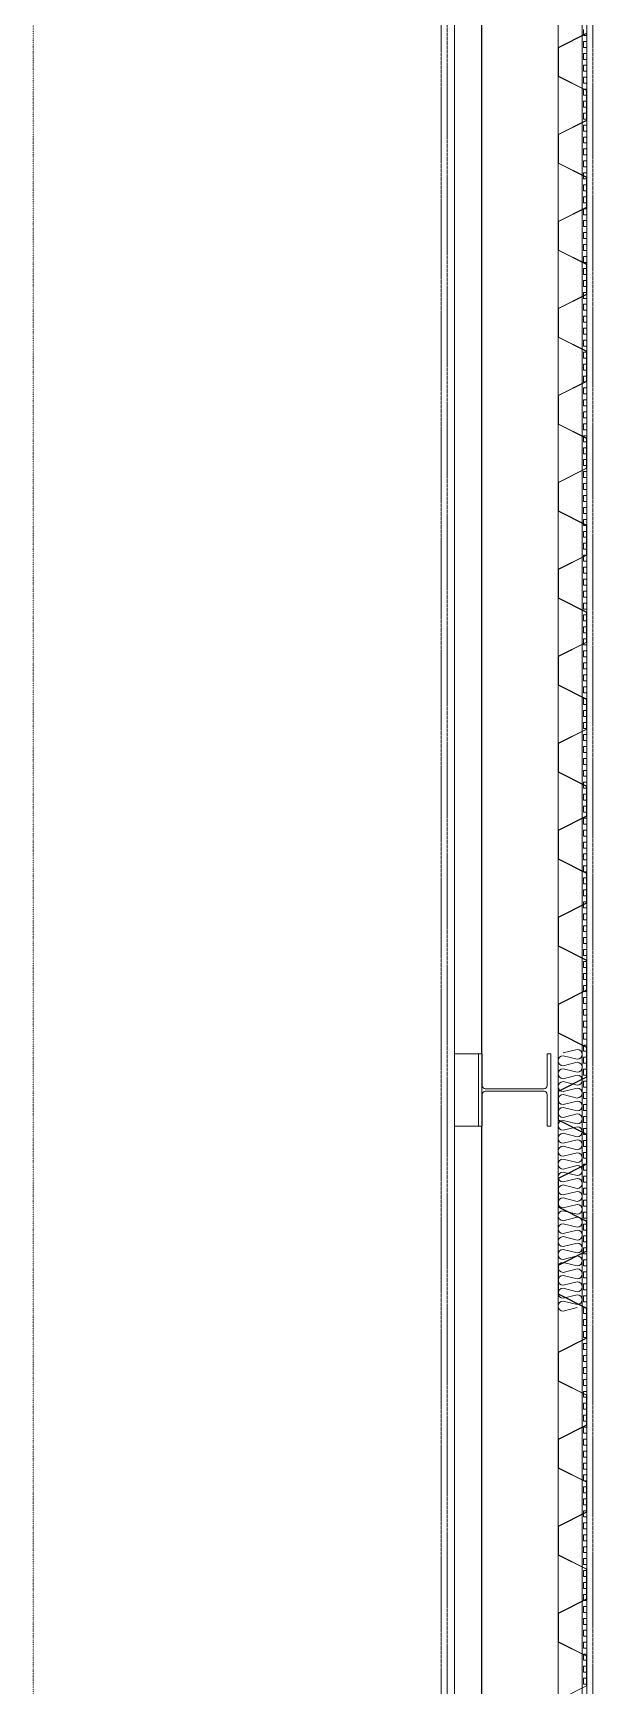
# Model space of a CAD drawing. Extents: x -32000 to 401936, y -48083 to 131250.
# Drawn here: x 261600 to 263925, y 2527 to 9388 of the extents above; entities that cross this region are included whole.
import ezdxf

# ---------------------------------------------------------------- set-up
doc = ezdxf.new("R2010")
doc.units = 0
doc.header["$LTSCALE"] = 10
for name, pattern in [('H12PL4$0$JJP_三點線', [0.9, 0.3, -0.15, 0, -0.15, 0, -0.15, 0, -0.15]), ('H12PL4$0$JJP_虛線(退縮線、投影線、地下室範圍、非屬本工程、圖面分區)', [0.45, 0.3, -0.15]), ('H12PL4$0$TAI_虛線', [5.644, 2.822, -2.822]), ('XFM7P40ICA$0$H12PL4$0$JJP_三點線', [0.9, 0.3, -0.15, 0, -0.15, 0, -0.15, 0, -0.15]), ('XFM7P40ICA$0$H12PL4$0$JJP_虛線(退縮線、投影線、地下室範圍、非屬本工程、圖面分區)', [0.45, 0.3, -0.15])]:
    doc.linetypes.add(name, pattern=pattern)
for name, color, linetype in [('H12PL4$0$A-WALL-EX', 252, 'Continuous'), ('H12PL4$0$A-WALL-IN', 252, 'Continuous'), ('H12PL4$0$S-GRID', 252, 'Continuous'), ('H12PL4$0$S-SLAB-SHOW', 252, 'Continuous'), ('XFM7P40ICA$0$H12PL4$0$A-WALL-EX', 252, 'Continuous'), ('XFM7P40ICA$0$H12PL4$0$Hattch', 252, 'Continuous'), ('XFM7P40ICA$0$H12PL4$0$L40_19_GW', 252, 'Continuous'), ('XFM7P40ICA$0$H12PL4$0$L40_19_SIAGE1', 252, 'Continuous'), ('XFM7P40ICA$0$H12PL4$0$L40_19_SIAGE2', 252, 'Continuous'), ('XFM7P40ICA$0$H12PL4$0$L40_19_SIAGE3', 252, 'Continuous'), ('XFM7P40ICA$0$H12PL4$0$L40_19_STEEL2', 252, 'Continuous'), ('XFM7P40ICA$0$H12PL4$0$S-GRID', 252, 'Continuous')]:
    doc.layers.add(name, color=color, linetype=linetype)

# ---------------------------------------------------------------- blocks, each defined once
blk = doc.blocks.new('XFM7P40ICA$0$H12PL4')
at = {"layer": 'XFM7P40ICA$0$H12PL4$0$A-WALL-EX', "linetype": 'XFM7P40ICA$0$H12PL4$0$JJP_虛線(退縮線、投影線、地下室範圍、非屬本工程、圖面分區)', "lineweight": 0, "flags": 128}
for points in [[(263925, -2657.9), (263925, 30525)], [(263780, -2650), (263780, 30380)], [(263319.5, 29919.5), (263319.5, -2069.5)], [(263295, 29895), (263295, -2027.9)]]:
    blk.add_lwpolyline(points, dxfattribs=at)
at = {"layer": 'XFM7P40ICA$0$H12PL4$0$A-WALL-EX', "lineweight": 0, "flags": 128}
for points in [[(263780, 30380), (263780, -2530)], [(263900, -2650), (263900, 30380)], [(263463, -2025), (263463, 26150)], [(263350, 9425), (263350, 450)]]:
    blk.add_lwpolyline(points, dxfattribs=at)
at = {"layer": 'XFM7P40ICA$0$H12PL4$0$Hattch', "lineweight": 0}
for p, q in [((263900, 9510.8), (263900, 9387)), ((263780, 9327.8), (263898.3, 9387)), ((263781.7, 9326.8), (263900, 9386)), ((263780, 9207.8), (263780, 9327.8)), ((263781.7, 9208.9), (263781.7, 9326.8)), ((263780, 9207.8), (263898.3, 9148.7)), ((263781.7, 9208.9), (263900, 9149.7)), ((263898.3, 9027), (263898.3, 9148.7)), ((263900, 9149.7), (263900, 9026)), ((263780, 8966.8), (263898.3, 9026)), ((263781.7, 8965.8), (263900, 9024.9)), ((263780, 8846.8), (263780, 8966.8)), ((263781.7, 8847.8), (263781.7, 8965.8)), ((263780, 8846.8), (263898.3, 8787.6)), ((263781.7, 8847.8), (263900, 8788.7)), ((263898.3, 8666), (263898.3, 8787.6)), ((263900, 8788.7), (263900, 8664.9)), ((263780, 8605.8), (263898.3, 8664.9)), ((263781.7, 8604.7), (263900, 8663.9)), ((263780, 8485.8), (263780, 8605.8)), ((263781.7, 8486.8), (263781.7, 8604.7)), ((263780, 8485.8), (263898.3, 8426.6)), ((263781.7, 8486.8), (263900, 8427.6)), ((263898.3, 8304.9), (263898.3, 8426.6)), ((263900, 8427.6), (263900, 8303.9)), ((263780, 8244.7), (263898.3, 8303.9)), ((263781.7, 8243.7), (263900, 8302.8)), ((263780, 8124.7), (263780, 8244.7)), ((263781.7, 8125.8), (263781.7, 8243.7)), ((263780, 8124.7), (263898.3, 8065.6)), ((263781.7, 8125.8), (263900, 8066.6)), ((263898.3, 7943.9), (263898.3, 8065.6)), ((263900, 8066.6), (263900, 7942.8)), ((263780, 7883.7), (263898.3, 7942.8)), ((263781.7, 7882.6), (263900, 7941.8)), ((263780, 7763.7), (263780, 7883.7)), ((263781.7, 7764.7), (263781.7, 7882.6)), ((263780, 7763.7), (263898.3, 7704.5)), ((263781.7, 7764.7), (263900, 7705.6)), ((263898.3, 7582.8), (263898.3, 7704.5)), ((263900, 7705.6), (263900, 7581.8)), ((263780, 7522.6), (263898.3, 7581.8)), ((263781.7, 7521.6), (263900, 7580.8)), ((263780, 7402.6), (263780, 7522.6)), ((263781.7, 7403.7), (263781.7, 7521.6)), ((263780, 7402.6), (263898.3, 7343.5)), ((263781.7, 7403.7), (263900, 7344.5)), ((263898.3, 7221.8), (263898.3, 7343.5)), ((263900, 7344.5), (263900, 7220.8)), ((263780, 7161.6), (263898.3, 7220.8)), ((263781.7, 7160.6), (263900, 7219.7)), ((263780, 7041.6), (263780, 7161.6)), ((263781.7, 7042.6), (263781.7, 7160.6)), ((263780, 7041.6), (263898.3, 6982.4)), ((263781.7, 7042.6), (263900, 6983.5)), ((263898.3, 6860.8), (263898.3, 6982.4)), ((263900, 6983.5), (263900, 6859.7)), ((263780, 6800.6), (263898.3, 6859.7)), ((263780, 6680.6), (263780, 6800.6)), ((263781.7, 6799.5), (263900, 6858.7)), ((263781.7, 6681.6), (263781.7, 6799.5)), ((263780, 6680.6), (263898.3, 6621.4)), ((263781.7, 6681.6), (263900, 6622.4)), ((263898.3, 6499.7), (263898.3, 6621.4)), ((263900, 6622.4), (263900, 6498.7)), ((263780, 6439.5), (263898.3, 6498.7)), ((263781.7, 6438.5), (263900, 6497.7)), ((263780, 6319.5), (263780, 6439.5)), ((263781.7, 6320.6), (263781.7, 6438.5)), ((263780, 6319.5), (263898.3, 6260.4)), ((263781.7, 6320.6), (263900, 6261.4)), ((263898.3, 6138.7), (263898.3, 6260.4)), ((263900, 6261.4), (263900, 6137.7)), ((263780, 6078.5), (263898.3, 6137.7)), ((263781.7, 6077.5), (263900, 6136.6)), ((263780, 5958.5), (263780, 6078.5)), ((263781.7, 5959.5), (263781.7, 6077.5)), ((263780, 5958.5), (263898.3, 5899.3)), ((263781.7, 5959.5), (263900, 5900.4)), ((263900, 5900.4), (263900, 5776.6)), ((263898.3, 5777.7), (263898.3, 5899.3)), ((263780, 5717.5), (263898.3, 5776.6)), ((263781.7, 5716.4), (263900, 5775.6)), ((263780, 5597.5), (263780, 5717.5)), ((263781.7, 5598.5), (263781.7, 5716.4)), ((263780, 5597.5), (263898.3, 5538.3)), ((263781.7, 5598.5), (263900, 5539.3)), ((263898.3, 5416.6), (263898.3, 5538.3)), ((263900, 5539.3), (263900, 5415.6)), ((263780, 5356.4), (263898.3, 5415.6)), ((263780, 5236.4), (263780, 5356.4)), ((263781.7, 5355.4), (263900, 5414.5)), ((263781.7, 5237.5), (263781.7, 5355.4)), ((263780, 5236.4), (263898.3, 5177.3)), ((263781.7, 5237.5), (263900, 5178.3)), ((263898.3, 5055.6), (263898.3, 5177.3)), ((263900, 5178.3), (263900, 5054.5)), ((263780, 4995.4), (263898.3, 5054.5)), ((263781.7, 4994.3), (263900, 5053.5)), ((263780, 4875.4), (263780, 4995.4)), ((263781.7, 4876.4), (263781.7, 4994.3)), ((263780, 4875.4), (263898.3, 4816.2)), ((263781.7, 4876.4), (263900, 4817.3)), ((263898.3, 4694.5), (263898.3, 4816.2)), ((263900, 4817.3), (263900, 4693.5)), ((263780, 4634.3), (263898.3, 4693.5)), ((263781.7, 4633.3), (263900, 4692.5)), ((263780, 4514.3), (263780, 4634.3)), ((263781.7, 4515.4), (263781.7, 4633.3)), ((263780, 4514.3), (263898.3, 4455.2)), ((263781.7, 4515.4), (263900, 4456.2)), ((263898.3, 4333.5), (263898.3, 4455.2)), ((263900, 4456.2), (263900, 4332.5)), ((263780, 4273.3), (263898.3, 4332.5)), ((263781.7, 4272.3), (263900, 4331.4)), ((263780, 4153.3), (263780, 4273.3)), ((263781.7, 4154.3), (263781.7, 4272.3)), ((263780, 4153.3), (263898.3, 4094.1)), ((263781.7, 4154.3), (263900, 4095.2)), ((263898.3, 3972.5), (263898.3, 4094.1)), ((263900, 4095.2), (263900, 3971.4)), ((263780, 3912.3), (263898.3, 3971.4)), ((263780, 3792.3), (263780, 3912.3)), ((263781.7, 3911.2), (263900, 3970.4)), ((263781.7, 3793.3), (263781.7, 3911.2)), ((263780, 3792.3), (263898.3, 3733.1)), ((263781.7, 3793.3), (263900, 3734.1)), ((263898.3, 3611.4), (263898.3, 3733.1)), ((263900, 3734.1), (263900, 3610.4)), ((263780, 3551.2), (263898.3, 3610.4)), ((263781.7, 3550.2), (263900, 3609.3)), ((263780, 3431.2), (263780, 3551.2)), ((263781.7, 3432.3), (263781.7, 3550.2)), ((263780, 3431.2), (263898.3, 3372.1)), ((263781.7, 3432.3), (263900, 3373.1)), ((263898.3, 3250.4), (263898.3, 3372.1)), ((263900, 3373.1), (263900, 3249.3)), ((263780, 3190.2), (263898.3, 3249.3)), ((263781.7, 3189.1), (263900, 3248.3)), ((263780, 3070.2), (263780, 3190.2)), ((263781.7, 3071.2), (263781.7, 3189.1)), ((263780, 3070.2), (263898.3, 3011)), ((263781.7, 3071.2), (263900, 3012.1)), ((263898.3, 2889.3), (263898.3, 3011)), ((263900, 3012.1), (263900, 2888.3)), ((263780, 2829.1), (263898.3, 2888.3)), ((263781.7, 2828.1), (263900, 2887.3)), ((263780, 2709.1), (263780, 2829.1)), ((263781.7, 2710.2), (263781.7, 2828.1)), ((263780, 2709.1), (263898.3, 2650)), ((263781.7, 2710.2), (263900, 2651)), ((263898.3, 2528.3), (263898.3, 2650)), ((263900, 2651), (263900, 2527.3)), ((263780, 2468.1), (263898.3, 2527.3))]:
    blk.add_line(p, q, dxfattribs=at)
at = {"layer": 'XFM7P40ICA$0$H12PL4$0$L40_19_GW', "lineweight": 0, "flags": 128}
blk.add_lwpolyline([(263859.9, 4097), (263801.1, 4082.6, -1), (263801.1, 4123.8), (263859.9, 4109.4, 1), (263859.9, 4150.6), (263801.1, 4136.2, -1), (263801.1, 4177.4), (263859.9, 4163, 1), (263859.9, 4204.2), (263801.1, 4189.8, -1), (263801.1, 4231), (263859.9, 4216.6, 1), (263859.9, 4257.8), (263801.1, 4243.4, -1), (263801.1, 4284.6), (263859.9, 4270.2, 1), (263859.9, 4311.4), (263801.1, 4297, -1), (263801.1, 4338.2), (263859.9, 4323.8, 1), (263859.9, 4365), (263801.1, 4350.6, -1), (263801.1, 4391.8), (263859.9, 4377.4, 1), (263859.9, 4418.6), (263801.1, 4404.2, -1), (263801.1, 4445.4), (263859.9, 4431, 1), (263859.9, 4472.2), (263801.1, 4457.8, -1), (263801.1, 4499), (263859.9, 4484.6, 1), (263859.9, 4525.8), (263801.1, 4511.4, -1), (263801.1, 4552.6), (263859.9, 4538.2, 1), (263859.9, 4579.4), (263801.1, 4565, -1), (263801.1, 4606.2), (263859.9, 4591.8, 1), (263859.9, 4633), (263801.1, 4618.6, -1), (263801.1, 4659.8), (263859.9, 4645.4, 1), (263859.9, 4686.6), (263801.1, 4672.2, -1), (263801.1, 4713.4), (263859.9, 4699, 1), (263859.9, 4740.2), (263801.1, 4725.8, -1), (263801.1, 4767), (263859.9, 4752.6, 1), (263859.9, 4793.8), (263801.1, 4779.4, -1), (263801.1, 4820.6), (263859.9, 4806.2, 1), (263859.9, 4847.4), (263801.1, 4833, -1), (263801.1, 4874.2), (263859.9, 4859.8, 1), (263859.9, 4901), (263801.1, 4886.6, -1), (263801.1, 4927.8), (263859.9, 4913.4, 1), (263859.9, 4954.6), (263801.1, 4940.2, -1), (263801.1, 4981.4), (263859.9, 4967, 1), (263859.9, 5008.2), (263801.1, 4993.8, -1), (263801.1, 5035), (263859.9, 5020.6, 1), (263859.9, 5061.8), (263801.1, 5047.4, -1), (263801.1, 5088.6), (263859.9, 5074.2, 1), (263859.9, 5115.4), (263801.1, 5101, -1), (263801.1, 5142.2), (263859.9, 5127.8, 1), (263859.9, 5169), (263801.1, 5154.6)], format="xyb", dxfattribs=at)
at = {"layer": 'XFM7P40ICA$0$H12PL4$0$L40_19_SIAGE1', "lineweight": 0}
blk.add_line((263350, 9425), (263350, 450), dxfattribs=at)
at = {"layer": 'XFM7P40ICA$0$H12PL4$0$L40_19_SIAGE2', "lineweight": 0, "flags": 128}
blk.add_lwpolyline([(263900, 2509.6), (263900, 2534.4), (263885.5, 2534.4), (263885.5, 2559.2), (263900, 2559.2), (263900, 2584), (263885.5, 2584), (263885.5, 2608.8), (263900, 2608.8), (263900, 2633.6), (263885.5, 2633.6), (263885.5, 2658.4), (263900, 2658.4), (263900, 2683.2), (263885.5, 2683.2), (263885.5, 2708), (263900, 2708), (263900, 2732.8), (263885.5, 2732.8), (263885.5, 2757.6), (263900, 2757.6), (263900, 2782.4), (263885.5, 2782.4), (263885.5, 2807.2), (263900, 2807.2), (263900, 2832), (263885.5, 2832), (263885.5, 2856.8), (263900, 2856.8), (263900, 2881.6), (263885.5, 2881.6), (263885.5, 2906.4), (263900, 2906.4), (263900, 2931.2), (263885.5, 2931.2), (263885.5, 2956), (263900, 2956), (263900, 2980.8), (263885.5, 2980.8), (263885.5, 3005.6), (263900, 3005.6), (263900, 3030.4), (263885.5, 3030.4), (263885.5, 3055.2), (263900, 3055.2), (263900, 3080), (263885.5, 3080), (263885.5, 3104.8), (263900, 3104.8), (263900, 3129.6), (263885.5, 3129.6), (263885.5, 3154.4), (263900, 3154.4), (263900, 3179.2), (263885.5, 3179.2), (263885.5, 3204), (263900, 3204), (263900, 3228.8), (263885.5, 3228.8), (263885.5, 3253.6), (263900, 3253.6), (263900, 3278.4), (263885.5, 3278.4), (263885.5, 3303.2), (263900, 3303.2), (263900, 3328), (263885.5, 3328), (263885.5, 3352.8), (263900, 3352.8), (263900, 3377.6), (263885.5, 3377.6), (263885.5, 3402.4), (263900, 3402.4), (263900, 3427.2), (263885.5, 3427.2), (263885.5, 3452), (263900, 3452), (263900, 3476.8), (263885.5, 3476.8), (263885.5, 3501.6), (263900, 3501.6), (263900, 3526.4), (263885.5, 3526.4), (263885.5, 3551.2), (263900, 3551.2), (263900, 3576), (263885.5, 3576), (263885.5, 3600.8), (263900, 3600.8), (263900, 3625.6), (263885.5, 3625.6), (263885.5, 3650.4), (263900, 3650.4), (263900, 3675.2), (263885.5, 3675.2), (263885.5, 3700), (263900, 3700), (263900, 3724.8), (263885.5, 3724.8), (263885.5, 3749.6), (263900, 3749.6), (263900, 3774.4), (263885.5, 3774.4), (263885.5, 3799.2), (263900, 3799.2), (263900, 3824), (263885.5, 3824), (263885.5, 3848.8), (263900, 3848.8), (263900, 3873.6), (263885.5, 3873.6), (263885.5, 3898.4), (263900, 3898.4), (263900, 3923.2), (263885.5, 3923.2), (263885.5, 3948), (263900, 3948), (263900, 3972.8), (263885.5, 3972.8), (263885.5, 3997.6), (263900, 3997.6), (263900, 4022.4), (263885.5, 4022.4), (263885.5, 4047.2), (263900, 4047.2), (263900, 4072), (263885.5, 4072), (263885.5, 4096.8), (263900, 4096.8), (263900, 4121.6), (263885.5, 4121.6), (263885.5, 4146.4), (263900, 4146.4), (263900, 4171.2), (263885.5, 4171.2), (263885.5, 4196), (263900, 4196), (263900, 4220.8), (263885.5, 4220.8), (263885.5, 4245.6), (263900, 4245.6), (263900, 4270.4), (263885.5, 4270.4), (263885.5, 4295.2), (263900, 4295.2), (263900, 4320), (263885.5, 4320), (263885.5, 4344.8), (263900, 4344.8), (263900, 4369.6), (263885.5, 4369.6), (263885.5, 4394.4), (263900, 4394.4), (263900, 4419.2), (263885.5, 4419.2), (263885.5, 4444), (263900, 4444), (263900, 4468.8), (263885.5, 4468.8), (263885.5, 4493.6), (263900, 4493.6), (263900, 4518.4), (263885.5, 4518.4), (263885.5, 4543.2), (263900, 4543.2), (263900, 4568), (263885.5, 4568), (263885.5, 4592.8), (263900, 4592.8), (263900, 4617.6), (263885.5, 4617.6), (263885.5, 4642.4), (263900, 4642.4), (263900, 4667.2), (263885.5, 4667.2), (263885.5, 4692), (263900, 4692), (263900, 4716.8), (263885.5, 4716.8), (263885.5, 4741.6), (263900, 4741.6), (263900, 4766.4), (263885.5, 4766.4), (263885.5, 4791.2), (263900, 4791.2), (263900, 4816), (263885.5, 4816), (263885.5, 4840.8), (263900, 4840.8), (263900, 4865.6), (263885.5, 4865.6), (263885.5, 4890.4), (263900, 4890.4), (263900, 4915.2), (263885.5, 4915.2), (263885.5, 4940), (263900, 4940), (263900, 4964.8), (263885.5, 4964.8), (263885.5, 4989.6), (263900, 4989.6), (263900, 5012.8), (263885.5, 5012.8), (263885.5, 5037.6), (263900, 5037.6), (263900, 5062.4), (263885.5, 5062.4), (263885.5, 5087.2), (263900, 5087.2), (263900, 5112), (263885.5, 5112), (263885.5, 5136.8), (263900, 5136.8), (263900, 5161.6), (263885.5, 5161.6), (263885.5, 5186.4), (263900, 5186.4), (263900, 5211.2), (263885.5, 5211.2), (263885.5, 5236), (263900, 5236), (263900, 5260.8), (263885.5, 5260.8), (263885.5, 5285.6), (263900, 5285.6), (263900, 5310.4), (263885.5, 5310.4), (263885.5, 5335.2), (263900, 5335.2), (263900, 5360), (263885.5, 5360), (263885.5, 5384.8), (263900, 5384.8), (263900, 5409.6), (263885.5, 5409.6), (263885.5, 5434.4), (263900, 5434.4), (263900, 5459.2), (263885.5, 5459.2), (263885.5, 5484), (263900, 5484), (263900, 5508.8), (263885.5, 5508.8), (263885.5, 5533.6), (263900, 5533.6), (263900, 5558.4), (263885.5, 5558.4), (263885.5, 5583.2), (263900, 5583.2), (263900, 5608), (263885.5, 5608), (263885.5, 5632.8), (263900, 5632.8), (263900, 5657.6), (263885.5, 5657.6), (263885.5, 5682.4), (263900, 5682.4), (263900, 5707.2), (263885.5, 5707.2), (263885.5, 5732), (263900, 5732), (263900, 5756.8), (263885.5, 5756.8), (263885.5, 5781.6), (263900, 5781.6), (263900, 5806.4), (263885.5, 5806.4), (263885.5, 5831.2), (263900, 5831.2), (263900, 5856), (263885.5, 5856), (263885.5, 5880.8), (263900, 5880.8), (263900, 5905.6), (263885.5, 5905.6), (263885.5, 5930.4), (263900, 5930.4), (263900, 5955.2), (263885.5, 5955.2), (263885.5, 5980), (263900, 5980), (263900, 6004.8), (263885.5, 6004.8), (263885.5, 6029.6), (263900, 6029.6), (263900, 6054.4), (263885.5, 6054.4), (263885.5, 6079.2), (263900, 6079.2), (263900, 6104), (263885.5, 6104), (263885.5, 6128.8), (263900, 6128.8), (263900, 6153.6), (263885.5, 6153.6), (263885.5, 6178.4), (263900, 6178.4), (263900, 6203.2), (263885.5, 6203.2), (263885.5, 6228), (263900, 6228), (263900, 6252.8), (263885.5, 6252.8), (263885.5, 6277.6), (263900, 6277.6), (263900, 6302.4), (263885.5, 6302.4), (263885.5, 6327.2), (263900, 6327.2), (263900, 6352), (263885.5, 6352), (263885.5, 6376.8), (263900, 6376.8), (263900, 6401.6), (263885.5, 6401.6), (263885.5, 6426.4), (263900, 6426.4), (263900, 6451.2), (263885.5, 6451.2), (263885.5, 6476), (263900, 6476), (263900, 6500.8), (263885.5, 6500.8), (263885.5, 6525.6), (263900, 6525.6), (263900, 6550.4), (263885.5, 6550.4), (263885.5, 6575.2), (263900, 6575.2), (263900, 6600), (263885.5, 6600), (263885.5, 6624.8), (263900, 6624.8), (263900, 6649.6), (263885.5, 6649.6), (263885.5, 6674.4), (263900, 6674.4), (263900, 6699.2), (263885.5, 6699.2), (263885.5, 6724), (263900, 6724), (263900, 6748.8), (263885.5, 6748.8), (263885.5, 6773.6), (263900, 6773.6), (263900, 6798.4), (263885.5, 6798.4), (263885.5, 6823.2), (263900, 6823.2), (263900, 6848), (263885.5, 6848), (263885.5, 6872.8), (263900, 6872.8), (263900, 6897.6), (263885.5, 6897.6), (263885.5, 6922.4), (263900, 6922.4), (263900, 6947.2), (263885.5, 6947.2), (263885.5, 6972), (263900, 6972), (263900, 6996.8), (263885.5, 6996.8), (263885.5, 7021.6), (263900, 7021.6), (263900, 7046.4), (263885.5, 7046.4), (263885.5, 7071.2), (263900, 7071.2), (263900, 7096), (263885.5, 7096), (263885.5, 7120.8), (263900, 7120.8), (263900, 7145.6), (263885.5, 7145.6), (263885.5, 7170.4), (263900, 7170.4), (263900, 7195.2), (263885.5, 7195.2), (263885.5, 7220), (263900, 7220), (263900, 7244.8), (263885.5, 7244.8), (263885.5, 7269.6), (263900, 7269.6), (263900, 7294.4), (263885.5, 7294.4), (263885.5, 7319.2), (263900, 7319.2), (263900, 7344), (263885.5, 7344), (263885.5, 7368.8), (263900, 7368.8), (263900, 7393.6), (263885.5, 7393.6), (263885.5, 7418.4), (263900, 7418.4), (263900, 7443.2), (263885.5, 7443.2), (263885.5, 7468), (263900, 7468), (263900, 7492.8), (263885.5, 7492.8), (263885.5, 7517.6), (263900, 7517.6), (263900, 7542.4), (263885.5, 7542.4), (263885.5, 7567.2), (263900, 7567.2), (263900, 7592), (263885.5, 7592), (263885.5, 7616.8), (263900, 7616.8), (263900, 7641.6), (263885.5, 7641.6), (263885.5, 7666.4), (263900, 7666.4), (263900, 7691.2), (263885.5, 7691.2), (263885.5, 7716), (263900, 7716), (263900, 7740.8), (263885.5, 7740.8), (263885.5, 7765.6), (263900, 7765.6), (263900, 7790.4), (263885.5, 7790.4), (263885.5, 7815.2), (263900, 7815.2), (263900, 7840), (263885.5, 7840), (263885.5, 7864.8), (263900, 7864.8), (263900, 7889.6), (263885.5, 7889.6), (263885.5, 7914.4), (263900, 7914.4), (263900, 7939.2), (263885.5, 7939.2), (263885.5, 7964), (263900, 7964), (263900, 7988.8), (263885.5, 7988.8), (263885.5, 8013.6), (263900, 8013.6), (263900, 8038.4), (263885.5, 8038.4), (263885.5, 8063.2), (263900, 8063.2), (263900, 8088), (263885.5, 8088), (263885.5, 8112.8), (263900, 8112.8), (263900, 8137.6), (263885.5, 8137.6), (263885.5, 8162.4), (263900, 8162.4), (263900, 8187.2), (263885.5, 8187.2), (263885.5, 8212), (263900, 8212), (263900, 8236.8), (263885.5, 8236.8), (263885.5, 8261.6), (263900, 8261.6), (263900, 8286.4), (263885.5, 8286.4), (263885.5, 8311.2), (263900, 8311.2), (263900, 8336), (263885.5, 8336), (263885.5, 8360.8), (263900, 8360.8), (263900, 8385.6), (263885.5, 8385.6), (263885.5, 8410.4), (263900, 8410.4), (263900, 8435.2), (263885.5, 8435.2), (263885.5, 8460), (263900, 8460), (263900, 8484.8), (263885.5, 8484.8), (263885.5, 8509.6), (263900, 8509.6), (263900, 8534.4), (263885.5, 8534.4), (263885.5, 8559.2), (263900, 8559.2), (263900, 8584), (263885.5, 8584), (263885.5, 8608.8), (263900, 8608.8), (263900, 8633.6), (263885.5, 8633.6), (263885.5, 8658.4), (263900, 8658.4), (263900, 8683.2), (263885.5, 8683.2), (263885.5, 8708), (263900, 8708), (263900, 8732.8), (263885.5, 8732.8), (263885.5, 8757.6), (263900, 8757.6), (263900, 8782.4), (263885.5, 8782.4), (263885.5, 8807.2), (263900, 8807.2), (263900, 8832), (263885.5, 8832), (263885.5, 8856.8), (263900, 8856.8), (263900, 8881.6), (263885.5, 8881.6), (263885.5, 8906.4), (263900, 8906.4), (263900, 8931.2), (263885.5, 8931.2), (263885.5, 8956), (263900, 8956), (263900, 8980.8), (263885.5, 8980.8), (263885.5, 9005.6), (263900, 9005.6), (263900, 9030.4), (263885.5, 9030.4), (263885.5, 9055.2), (263900, 9055.2), (263900, 9080), (263885.5, 9080), (263885.5, 9104.8), (263900, 9104.8), (263900, 9129.6), (263885.5, 9129.6), (263885.5, 9154.4), (263900, 9154.4), (263900, 9179.2), (263885.5, 9179.2), (263885.5, 9204), (263900, 9204), (263900, 9228.8), (263885.5, 9228.8), (263885.5, 9253.6), (263900, 9253.6), (263900, 9278.4), (263885.5, 9278.4), (263885.5, 9303.2), (263900, 9303.2), (263900, 9328), (263885.5, 9328), (263885.5, 9352.8), (263900, 9352.8), (263900, 9377.6), (263885.5, 9377.6), (263885.5, 9402.4)], dxfattribs=at)
at = {"layer": 'XFM7P40ICA$0$H12PL4$0$L40_19_SIAGE3', "lineweight": 0}
for p, q in [((263880.5, -2630.5), (263880.5, 30480.5)), ((263780.5, -2530.5), (263780.5, 30380.5)), ((263462.5, 9850), (263462.5, 5150)), ((263462.5, 5150), (263350, 5150)), ((263462.5, 4850), (263350, 4850)), ((263462.5, 4850), (263462.5, 150))]:
    blk.add_line(p, q, dxfattribs=at)
at = {"layer": 'XFM7P40ICA$0$H12PL4$0$L40_19_STEEL2', "lineweight": 0, "flags": 128}
blk.add_lwpolyline([(263750, 5150), (263750, 4850), (263735, 4850), (263735, 4982, 0.414214), (263722, 4995), (263478, 4995, 0.414214), (263465, 4982), (263465, 4850), (263450, 4850), (263450, 5150), (263465, 5150), (263465, 5018, 0.414214), (263478, 5005), (263722, 5005, 0.414214), (263735, 5018), (263735, 5150)], format="xyb", close=True, dxfattribs=at)
at = {"layer": 'XFM7P40ICA$0$H12PL4$0$S-GRID', "linetype": 'XFM7P40ICA$0$H12PL4$0$JJP_三點線', "lineweight": 0}
blk.add_line((261600, 128250), (261600, -28000), dxfattribs=at)
blk = doc.blocks.new('XFM7P40ICA')
blk.add_blockref('XFM7P40ICA$0$H12PL4', (0, 0))
blk = doc.blocks.new('H12PL4')
at = {"layer": 'H12PL4$0$A-WALL-EX', "linetype": 'H12PL4$0$JJP_虛線(退縮線、投影線、地下室範圍、非屬本工程、圖面分區)', "lineweight": 0, "flags": 128}
for points in [[(263780, -2650), (263780, 30380)], [(263319.5, 29919.5), (263319.5, -2069.5)]]:
    blk.add_lwpolyline(points, dxfattribs=at)
at = {"layer": 'H12PL4$0$A-WALL-EX', "lineweight": 0, "flags": 128}
for points in [[(263780, 30380), (263780, -2530)], [(263900, -2650), (263900, 30380)]]:
    blk.add_lwpolyline(points, dxfattribs=at)
at = {"layer": 'H12PL4$0$A-WALL-IN', "lineweight": 0, "flags": 128}
for points in [[(263463, -2025), (263463, 26150)], [(263350, 9425), (263350, 450)]]:
    blk.add_lwpolyline(points, dxfattribs=at)
at = {"layer": 'H12PL4$0$S-GRID', "linetype": 'H12PL4$0$JJP_三點線', "lineweight": 0}
blk.add_line((261600, 128250), (261600, -28000), dxfattribs=at)
at = {"layer": 'H12PL4$0$S-SLAB-SHOW', "linetype": 'H12PL4$0$TAI_虛線', "lineweight": 0, "flags": 128}
blk.add_lwpolyline([(263780, 30380), (263780, -2530)], dxfattribs=at)

msp = doc.modelspace()

# ---------------------------------------------------------------- block references
msp.add_blockref('XFM7P40ICA', (0, 0))

# ---------------------------------------------------------------- next in the draw order: block references
msp.add_blockref('H12PL4', (0, 0))

doc.saveas('drawing.dxf')
